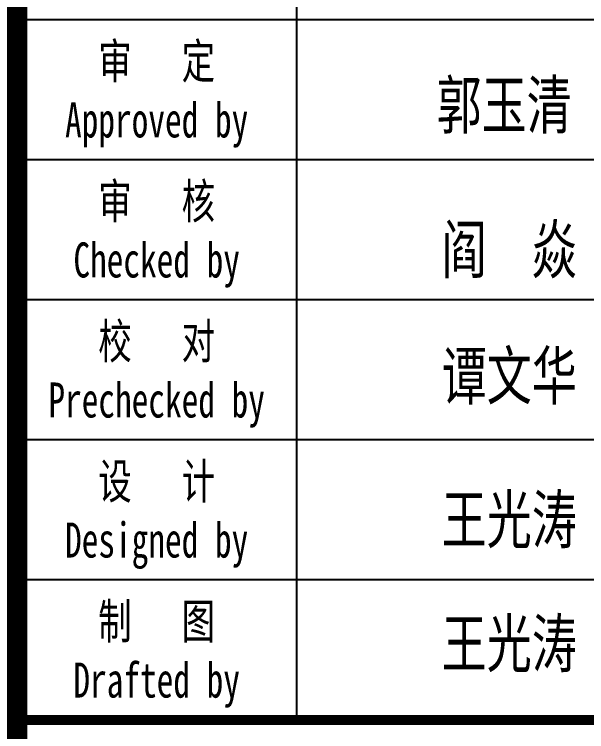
# Model space of a CAD drawing. Extents: x 177291 to 1288761, y 177638 to 322898.
# Drawn here: x 489694 to 493979, y 258663 to 264028 of the extents above; entities that cross this region are included whole.
import ezdxf
from ezdxf.enums import TextEntityAlignment as Align

# ---------------------------------------------------------------- set-up
doc = ezdxf.new("R2010")
doc.units = 0
doc.header["$LTSCALE"] = 1000
doc.layers.add('PUB_TITLE', color=4, linetype='Continuous')
doc.layers.add('TEXT', color=7, linetype='Continuous')
doc.styles.add('_gyy_title_ST', font='', dxfattribs={"width": 0.8})
doc.styles.get('_gyy_title_ST').set_extended_font_data('SimSun')

msp = doc.modelspace()

# ---------------------------------------------------------------- linework, layer by layer
at = {"layer": 'PUB_TITLE'}
for p, q in [((491806.8347458236, 266082.8392816923), (491806.8347458236, 258750.1039416923)), ((497044.5049409692, 263987.7720416923), (489711.7696009693, 263987.7720416923)), ((497044.5049409692, 262940.2384216923), (489711.7696009672, 262940.2384216923)), ((497044.5049409692, 261892.7048016923), (489711.7696009672, 261892.7048016923)), ((497044.5049409692, 260845.1711816923), (489711.7696009672, 260845.1711816923)), ((497044.5049409692, 259797.6375616923), (489711.7696009672, 259797.6375616923))]:
    msp.add_line(p, q, dxfattribs=at)
at = {"layer": 'PUB_TITLE', "const_width": 159.091632}
msp.add_lwpolyline([(489711.7696009693, 313867.7335436923), (497136.0457609692, 313867.7335436923), (497136.0457609692, 252988.6690316923), (489711.7696009693, 252988.6690316923)], close=True, dxfattribs=at)
at = {"layer": 'PUB_TITLE', "const_width": 73.32728006995411}
msp.add_lwpolyline([(489711.7696009672, 258750.1039416923), (497044.5049409692, 258750.1039416923)], dxfattribs=at)

# ---------------------------------------------------------------- texts
at = {"layer": 'PUB_TITLE', "style": '_gyy_title_ST', "width": 0.7}
for s, p in [('审   定', (490759.3164096719, 263547.8079212923)), ('Approved by', (490759.3011258236, 263107.8448484637)), ('审   核', (490759.3164096719, 262500.2743012924)), ('Checked by', (490759.3011258236, 262060.3112284661)), ('校   对', (490759.3164096719, 261452.7406812924)), ('Prechecked by', (490759.3011258236, 261012.7776084661)), ('设   计', (490759.3164096719, 260405.2070612924)), ('Designed by', (490759.3011258236, 259965.2439884661)), ('制   图', (490759.3164096719, 259357.6734412924)), ('Drafted by', (490759.3011258236, 258917.7103684661))]:
    msp.add_text(s, height=261.8831430965037, dxfattribs=at).set_placement(p, align=Align.CENTER)
at = {"layer": 'TEXT', "color": 3, "style": '_gyy_title_ST', "width": 0.6999999999994356}
for s, p in [('郭玉清', (492854.8728362491, 263174.0137489692)), ('阎  焱', (492892.6672976969, 262092.0811148533)), ('谭文华', (492892.6672976969, 261148.4398514401)), ('王光涛', (492892.6672976969, 260073.195297114)), ('王光涛', (492892.6672976969, 259146.155306254))]:
    msp.add_text(s, height=353.6907100756745, dxfattribs=at).set_placement(p)

doc.saveas('drawing.dxf')
